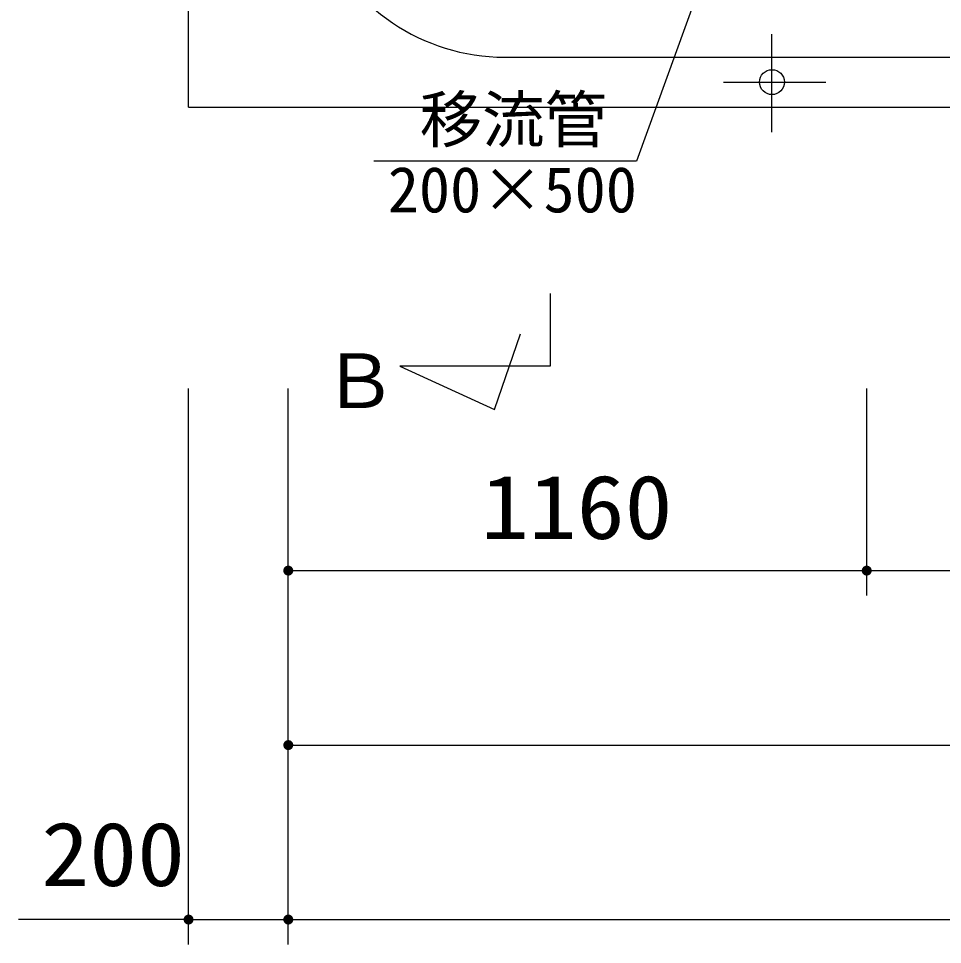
# Model space of a CAD drawing. Units: millimetres, scale not verified. Extents: x -14850 to 14850, y -10500 to 10500.
# Drawn here: x -10907 to -9054, y -1160 to 697 of the extents above; entities that cross this region are included whole.
import ezdxf
from ezdxf.enums import TextEntityAlignment as Align

# ---------------------------------------------------------------- set-up
doc = ezdxf.new("R2010")
doc.units = ezdxf.units.MM
doc.header["$LTSCALE"] = 50
for name, color, linetype, lineweight in [('0-0_躯体', 3, 'Continuous', 25), ('0-1_空気管', 3, 'Continuous', 25), ('0-2_文字', 5, 'Continuous', 25), ('0-3_製作', 5, 'Continuous', 25), ('0-5_機器', 3, 'Continuous', 25)]:
    doc.layers.add(name, color=color, linetype=linetype, lineweight=lineweight)
doc.styles.add('ＭＳ ゴシック', font='')
doc.styles.get('ＭＳ ゴシック').set_extended_font_data('MS Gothic')

msp = doc.modelspace()

# ---------------------------------------------------------------- linework, layer by layer
at = {"layer": '0-0_躯体'}
for p, q in [((-9284.96, 1466.38), (-9667.5, 411.27)), ((-9932.14, 619.7), (-7660.79, 619.7))]:
    msp.add_line(p, q, dxfattribs=at)
msp.add_arc((-9932.14, 1019.7), 400, 201.61827, 270, dxfattribs=at)
at = {"layer": '0-1_空気管'}
msp.add_line((-9667.5, 411.27), (-10194.09, 411.27), dxfattribs=at)
at = {"layer": '0-2_文字', "color": 7}
for p, q in [((-9395.79, 469.5), (-9395.79, 665.98)), ((-9493.11, 569.7), (-9287.97, 569.7))]:
    msp.add_line(p, q, dxfattribs=at)
msp.add_circle((-9395.79, 569.7), 25, dxfattribs=at)
at = {"layer": '0-3_製作', "color": 2}
for p, q in [((-10565.79, -1160.26), (-10565.79, -45.07)), ((-10365.79, -1160.26), (-10365.79, -45.07)), ((-9205.79, -460.26), (-9205.79, -45.07)), ((-10365.79, -410.26), (-9205.79, -410.26)), ((-9205.79, -410.26), (-8235.79, -410.26)), ((-10365.79, -760.26), (-6965.79, -760.26)), ((-10565.79, -1110.26), (-10906.75, -1110.26)), ((-10565.79, -1110.26), (-10365.79, -1110.26)), ((-10365.79, -1110.26), (-6345.79, -1110.26))]:
    msp.add_line(p, q, dxfattribs=at)
at = {"layer": '0-3_製作'}
for points in [[(-10375.61, -408.39), (-10365.79, -410.26), (-10375.77, -409.63)], [(-10375.3, -407.17), (-10365.79, -410.26), (-10375.61, -408.39)], [(-10374.84, -406), (-10365.79, -410.26), (-10375.3, -407.17)], [(-10374.23, -404.9), (-10365.79, -410.26), (-10374.84, -406)], [(-10373.49, -403.89), (-10365.79, -410.26), (-10374.23, -404.9)], [(-10372.63, -402.97), (-10365.79, -410.26), (-10373.49, -403.89)], [(-10371.67, -402.17), (-10365.79, -410.26), (-10372.63, -402.97)], [(-10370.61, -401.5), (-10365.79, -410.26), (-10371.67, -402.17)], [(-10369.47, -400.96), (-10365.79, -410.26), (-10370.61, -401.5)], [(-10368.28, -400.58), (-10365.79, -410.26), (-10369.47, -400.96)], [(-10367.04, -400.34), (-10365.79, -410.26), (-10368.28, -400.58)], [(-10365.79, -400.26), (-10365.79, -410.26), (-10367.04, -400.34)], [(-10365.79, -400.26), (-10355.79, -410.26), (-10365.79, -410.26)], [(-10365.16, -400.28), (-10355.79, -410.26), (-10365.79, -400.26)], [(-10363.92, -400.44), (-10355.79, -410.26), (-10365.16, -400.28)], [(-10362.7, -400.75), (-10355.79, -410.26), (-10363.92, -400.44)], [(-10361.53, -401.21), (-10355.79, -410.26), (-10362.7, -400.75)], [(-10360.43, -401.82), (-10355.79, -410.26), (-10361.53, -401.21)], [(-10359.41, -402.56), (-10355.79, -410.26), (-10360.43, -401.82)], [(-10358.5, -403.42), (-10355.79, -410.26), (-10359.41, -402.56)], [(-10357.7, -404.38), (-10355.79, -410.26), (-10358.5, -403.42)], [(-10357.03, -405.44), (-10355.79, -410.26), (-10357.7, -404.38)], [(-10356.49, -406.58), (-10355.79, -410.26), (-10357.03, -405.44)], [(-10356.1, -407.77), (-10355.79, -410.26), (-10356.49, -406.58)], [(-10355.87, -409.01), (-10355.79, -410.26), (-10356.1, -407.77)], [(-9215.61, -408.39), (-9205.79, -410.26), (-9215.77, -409.63)], [(-9215.3, -407.17), (-9205.79, -410.26), (-9215.61, -408.39)], [(-9214.84, -406), (-9205.79, -410.26), (-9215.3, -407.17)], [(-9214.23, -404.9), (-9205.79, -410.26), (-9214.84, -406)], [(-9213.49, -403.89), (-9205.79, -410.26), (-9214.23, -404.9)], [(-9212.63, -402.97), (-9205.79, -410.26), (-9213.49, -403.89)], [(-9211.67, -402.17), (-9205.79, -410.26), (-9212.63, -402.97)], [(-9210.61, -401.5), (-9205.79, -410.26), (-9211.67, -402.17)], [(-9209.47, -400.96), (-9205.79, -410.26), (-9210.61, -401.5)], [(-9208.28, -400.58), (-9205.79, -410.26), (-9209.47, -400.96)], [(-9207.04, -400.34), (-9205.79, -410.26), (-9208.28, -400.58)], [(-9205.79, -400.26), (-9205.79, -410.26), (-9207.04, -400.34)], [(-9205.79, -400.26), (-9195.79, -410.26), (-9205.79, -410.26)], [(-9205.16, -400.28), (-9195.79, -410.26), (-9205.79, -400.26)], [(-9203.92, -400.44), (-9195.79, -410.26), (-9205.16, -400.28)], [(-9202.7, -400.75), (-9195.79, -410.26), (-9203.92, -400.44)], [(-9201.53, -401.21), (-9195.79, -410.26), (-9202.7, -400.75)], [(-9200.43, -401.82), (-9195.79, -410.26), (-9201.53, -401.21)], [(-9199.41, -402.56), (-9195.79, -410.26), (-9200.43, -401.82)], [(-9198.5, -403.42), (-9195.79, -410.26), (-9199.41, -402.56)], [(-9197.7, -404.38), (-9195.79, -410.26), (-9198.5, -403.42)], [(-9197.03, -405.44), (-9195.79, -410.26), (-9197.7, -404.38)], [(-9196.49, -406.58), (-9195.79, -410.26), (-9197.03, -405.44)], [(-9196.1, -407.77), (-9195.79, -410.26), (-9196.49, -406.58)], [(-9195.87, -409.01), (-9195.79, -410.26), (-9196.1, -407.77)], [(-10375.77, -409.63), (-10365.79, -410.26), (-10375.79, -410.26)], [(-10365.79, -410.26), (-10375.71, -411.51), (-10375.79, -410.26)], [(-10365.79, -410.26), (-10375.47, -412.75), (-10375.71, -411.51)], [(-10365.79, -410.26), (-10375.09, -413.94), (-10375.47, -412.75)], [(-10365.79, -410.26), (-10374.55, -415.08), (-10375.09, -413.94)], [(-10365.79, -410.26), (-10373.88, -416.14), (-10374.55, -415.08)], [(-10365.79, -410.26), (-10373.08, -417.11), (-10373.88, -416.14)], [(-10365.79, -410.26), (-10372.16, -417.97), (-10373.08, -417.11)], [(-10365.79, -410.26), (-10371.15, -418.7), (-10372.16, -417.97)], [(-10365.79, -410.26), (-10370.05, -419.31), (-10371.15, -418.7)], [(-10365.79, -410.26), (-10368.88, -419.77), (-10370.05, -419.31)], [(-10365.79, -410.26), (-10367.66, -420.08), (-10368.88, -419.77)], [(-10365.79, -410.26), (-10366.42, -420.24), (-10367.66, -420.08)], [(-10365.79, -410.26), (-10365.79, -420.26), (-10366.42, -420.24)], [(-10365.79, -410.26), (-10364.54, -420.18), (-10365.79, -420.26)], [(-10355.79, -410.26), (-10364.54, -420.18), (-10365.79, -410.26)], [(-10355.79, -410.26), (-10363.3, -419.95), (-10364.54, -420.18)], [(-10355.79, -410.26), (-10362.11, -419.56), (-10363.3, -419.95)], [(-10355.79, -410.26), (-10360.97, -419.02), (-10362.11, -419.56)], [(-10355.79, -410.26), (-10359.91, -418.35), (-10360.97, -419.02)], [(-10355.79, -410.26), (-10358.94, -417.55), (-10359.91, -418.35)], [(-10355.79, -410.26), (-10358.08, -416.64), (-10358.94, -417.55)], [(-10355.79, -410.26), (-10357.35, -415.62), (-10358.08, -416.64)], [(-10355.79, -410.26), (-10356.74, -414.52), (-10357.35, -415.62)], [(-10355.79, -410.26), (-10356.28, -413.35), (-10356.74, -414.52)], [(-10355.79, -410.26), (-10355.97, -412.14), (-10356.28, -413.35)], [(-10355.79, -410.26), (-10355.81, -410.89), (-10355.97, -412.14)], [(-9215.77, -409.63), (-9205.79, -410.26), (-9215.79, -410.26)], [(-9205.79, -410.26), (-9215.71, -411.51), (-9215.79, -410.26)], [(-9205.79, -410.26), (-9215.47, -412.75), (-9215.71, -411.51)], [(-9205.79, -410.26), (-9215.09, -413.94), (-9215.47, -412.75)], [(-9205.79, -410.26), (-9214.55, -415.08), (-9215.09, -413.94)], [(-9205.79, -410.26), (-9213.88, -416.14), (-9214.55, -415.08)], [(-9205.79, -410.26), (-9213.08, -417.11), (-9213.88, -416.14)], [(-9205.79, -410.26), (-9212.16, -417.97), (-9213.08, -417.11)], [(-9205.79, -410.26), (-9211.15, -418.7), (-9212.16, -417.97)], [(-9205.79, -410.26), (-9210.05, -419.31), (-9211.15, -418.7)], [(-9205.79, -410.26), (-9208.88, -419.77), (-9210.05, -419.31)], [(-9205.79, -410.26), (-9207.66, -420.08), (-9208.88, -419.77)], [(-9205.79, -410.26), (-9206.42, -420.24), (-9207.66, -420.08)], [(-9205.79, -410.26), (-9205.79, -420.26), (-9206.42, -420.24)], [(-9205.79, -410.26), (-9204.54, -420.18), (-9205.79, -420.26)], [(-9195.79, -410.26), (-9204.54, -420.18), (-9205.79, -410.26)], [(-9195.79, -410.26), (-9203.3, -419.95), (-9204.54, -420.18)], [(-9195.79, -410.26), (-9202.11, -419.56), (-9203.3, -419.95)], [(-9195.79, -410.26), (-9200.97, -419.02), (-9202.11, -419.56)], [(-9195.79, -410.26), (-9199.91, -418.35), (-9200.97, -419.02)], [(-9195.79, -410.26), (-9198.94, -417.55), (-9199.91, -418.35)], [(-9195.79, -410.26), (-9198.08, -416.64), (-9198.94, -417.55)], [(-9195.79, -410.26), (-9197.35, -415.62), (-9198.08, -416.64)], [(-9195.79, -410.26), (-9196.74, -414.52), (-9197.35, -415.62)], [(-9195.79, -410.26), (-9196.28, -413.35), (-9196.74, -414.52)], [(-9195.79, -410.26), (-9195.97, -412.14), (-9196.28, -413.35)], [(-9195.79, -410.26), (-9195.81, -410.89), (-9195.97, -412.14)], [(-10375.77, -759.63), (-10365.79, -760.26), (-10375.79, -760.26)], [(-10375.79, -760.26), (-10375.47, -762.75), (-10375.71, -761.51)], [(-10365.79, -760.26), (-10375.47, -762.75), (-10375.79, -760.26)], [(-10375.61, -758.39), (-10365.79, -760.26), (-10375.77, -759.63)], [(-10375.3, -757.17), (-10365.79, -760.26), (-10375.61, -758.39)], [(-10365.79, -760.26), (-10375.09, -763.94), (-10375.47, -762.75)], [(-10374.84, -756), (-10365.79, -760.26), (-10375.3, -757.17)], [(-10365.79, -760.26), (-10374.55, -765.08), (-10375.09, -763.94)], [(-10374.23, -754.9), (-10365.79, -760.26), (-10374.84, -756)], [(-10365.79, -760.26), (-10373.88, -766.14), (-10374.55, -765.08)], [(-10373.49, -753.89), (-10365.79, -760.26), (-10374.23, -754.9)], [(-10365.79, -760.26), (-10373.08, -767.11), (-10373.88, -766.14)], [(-10372.63, -752.97), (-10365.79, -760.26), (-10373.49, -753.89)], [(-10365.79, -760.26), (-10372.16, -767.97), (-10373.08, -767.11)], [(-10371.67, -752.17), (-10365.79, -760.26), (-10372.63, -752.97)], [(-10365.79, -760.26), (-10371.15, -768.7), (-10372.16, -767.97)], [(-10370.61, -751.5), (-10365.79, -760.26), (-10371.67, -752.17)], [(-10365.79, -760.26), (-10370.05, -769.31), (-10371.15, -768.7)], [(-10369.47, -750.96), (-10365.79, -760.26), (-10370.61, -751.5)], [(-10365.79, -760.26), (-10368.88, -769.77), (-10370.05, -769.31)], [(-10368.28, -750.58), (-10365.79, -760.26), (-10369.47, -750.96)], [(-10365.79, -760.26), (-10367.66, -770.08), (-10368.88, -769.77)], [(-10367.04, -750.34), (-10365.79, -760.26), (-10368.28, -750.58)], [(-10365.79, -760.26), (-10366.42, -770.24), (-10367.66, -770.08)], [(-10365.79, -750.26), (-10365.79, -760.26), (-10367.04, -750.34)], [(-10365.79, -760.26), (-10365.79, -770.26), (-10366.42, -770.24)], [(-10365.79, -750.26), (-10355.79, -760.26), (-10365.79, -760.26)], [(-10365.16, -750.28), (-10355.79, -760.26), (-10365.79, -750.26)], [(-10365.79, -760.26), (-10364.54, -770.18), (-10365.79, -770.26)], [(-10355.79, -760.26), (-10364.54, -770.18), (-10365.79, -760.26)], [(-10363.92, -750.44), (-10355.79, -760.26), (-10365.16, -750.28)], [(-10355.79, -760.26), (-10363.3, -769.95), (-10364.54, -770.18)], [(-10362.7, -750.75), (-10355.79, -760.26), (-10363.92, -750.44)], [(-10355.79, -760.26), (-10362.11, -769.56), (-10363.3, -769.95)], [(-10361.53, -751.21), (-10355.79, -760.26), (-10362.7, -750.75)], [(-10355.79, -760.26), (-10360.97, -769.02), (-10362.11, -769.56)], [(-10360.43, -751.82), (-10355.79, -760.26), (-10361.53, -751.21)], [(-10355.79, -760.26), (-10359.91, -768.35), (-10360.97, -769.02)], [(-10359.41, -752.56), (-10355.79, -760.26), (-10360.43, -751.82)], [(-10355.79, -760.26), (-10358.94, -767.55), (-10359.91, -768.35)], [(-10358.5, -753.42), (-10355.79, -760.26), (-10359.41, -752.56)], [(-10355.79, -760.26), (-10358.08, -766.64), (-10358.94, -767.55)], [(-10357.7, -754.38), (-10355.79, -760.26), (-10358.5, -753.42)], [(-10355.79, -760.26), (-10357.35, -765.62), (-10358.08, -766.64)], [(-10357.03, -755.44), (-10355.79, -760.26), (-10357.7, -754.38)], [(-10355.79, -760.26), (-10356.74, -764.52), (-10357.35, -765.62)], [(-10356.49, -756.58), (-10355.79, -760.26), (-10357.03, -755.44)], [(-10355.79, -760.26), (-10356.28, -763.35), (-10356.74, -764.52)], [(-10356.1, -757.77), (-10355.79, -760.26), (-10356.49, -756.58)], [(-10355.79, -760.26), (-10355.97, -762.14), (-10356.28, -763.35)], [(-10355.87, -759.01), (-10355.79, -760.26), (-10356.1, -757.77)], [(-10355.79, -760.26), (-10355.81, -760.89), (-10355.97, -762.14)], [(-10575.77, -1109.63), (-10565.79, -1110.26), (-10575.79, -1110.26)], [(-10575.79, -1110.26), (-10575.48, -1112.75), (-10575.71, -1111.51)], [(-10565.79, -1110.26), (-10575.48, -1112.75), (-10575.79, -1110.26)], [(-10575.61, -1108.39), (-10565.79, -1110.26), (-10575.77, -1109.63)], [(-10575.3, -1107.17), (-10565.79, -1110.26), (-10575.61, -1108.39)], [(-10565.79, -1110.26), (-10575.09, -1113.94), (-10575.48, -1112.75)], [(-10574.84, -1106), (-10565.79, -1110.26), (-10575.3, -1107.17)], [(-10565.79, -1110.26), (-10574.55, -1115.08), (-10575.09, -1113.94)], [(-10574.23, -1104.9), (-10565.79, -1110.26), (-10574.84, -1106)], [(-10565.79, -1110.26), (-10573.88, -1116.14), (-10574.55, -1115.08)], [(-10573.49, -1103.89), (-10565.79, -1110.26), (-10574.23, -1104.9)], [(-10565.79, -1110.26), (-10573.08, -1117.11), (-10573.88, -1116.14)], [(-10572.63, -1102.97), (-10565.79, -1110.26), (-10573.49, -1103.89)], [(-10565.79, -1110.26), (-10572.16, -1117.97), (-10573.08, -1117.11)], [(-10571.67, -1102.17), (-10565.79, -1110.26), (-10572.63, -1102.97)], [(-10565.79, -1110.26), (-10571.15, -1118.7), (-10572.16, -1117.97)], [(-10570.61, -1101.5), (-10565.79, -1110.26), (-10571.67, -1102.17)], [(-10565.79, -1110.26), (-10570.05, -1119.31), (-10571.15, -1118.7)], [(-10569.47, -1100.96), (-10565.79, -1110.26), (-10570.61, -1101.5)], [(-10565.79, -1110.26), (-10568.88, -1119.77), (-10570.05, -1119.31)], [(-10568.28, -1100.58), (-10565.79, -1110.26), (-10569.47, -1100.96)], [(-10565.79, -1110.26), (-10567.66, -1120.08), (-10568.88, -1119.77)], [(-10567.04, -1100.34), (-10565.79, -1110.26), (-10568.28, -1100.58)], [(-10565.79, -1110.26), (-10566.42, -1120.24), (-10567.66, -1120.08)], [(-10565.79, -1100.26), (-10565.79, -1110.26), (-10567.04, -1100.34)], [(-10565.79, -1110.26), (-10565.79, -1120.26), (-10566.42, -1120.24)], [(-10565.79, -1100.26), (-10555.79, -1110.26), (-10565.79, -1110.26)], [(-10565.16, -1100.28), (-10555.79, -1110.26), (-10565.79, -1100.26)], [(-10565.79, -1110.26), (-10564.54, -1120.18), (-10565.79, -1120.26)], [(-10555.79, -1110.26), (-10564.54, -1120.18), (-10565.79, -1110.26)], [(-10563.92, -1100.44), (-10555.79, -1110.26), (-10565.16, -1100.28)], [(-10555.79, -1110.26), (-10563.3, -1119.95), (-10564.54, -1120.18)], [(-10562.7, -1100.75), (-10555.79, -1110.26), (-10563.92, -1100.44)], [(-10555.79, -1110.26), (-10562.11, -1119.56), (-10563.3, -1119.95)], [(-10561.53, -1101.21), (-10555.79, -1110.26), (-10562.7, -1100.75)], [(-10555.79, -1110.26), (-10560.97, -1119.02), (-10562.11, -1119.56)], [(-10560.43, -1101.82), (-10555.79, -1110.26), (-10561.53, -1101.21)], [(-10555.79, -1110.26), (-10559.91, -1118.35), (-10560.97, -1119.02)], [(-10559.42, -1102.56), (-10555.79, -1110.26), (-10560.43, -1101.82)], [(-10555.79, -1110.26), (-10558.94, -1117.55), (-10559.91, -1118.35)], [(-10558.5, -1103.42), (-10555.79, -1110.26), (-10559.42, -1102.56)], [(-10555.79, -1110.26), (-10558.08, -1116.64), (-10558.94, -1117.55)], [(-10557.7, -1104.38), (-10555.79, -1110.26), (-10558.5, -1103.42)], [(-10555.79, -1110.26), (-10557.35, -1115.62), (-10558.08, -1116.64)], [(-10557.03, -1105.44), (-10555.79, -1110.26), (-10557.7, -1104.38)], [(-10555.79, -1110.26), (-10556.74, -1114.52), (-10557.35, -1115.62)], [(-10556.49, -1106.58), (-10555.79, -1110.26), (-10557.03, -1105.44)], [(-10555.79, -1110.26), (-10556.28, -1113.35), (-10556.74, -1114.52)], [(-10556.1, -1107.77), (-10555.79, -1110.26), (-10556.49, -1106.58)], [(-10555.79, -1110.26), (-10555.97, -1112.14), (-10556.28, -1113.35)], [(-10555.87, -1109.01), (-10555.79, -1110.26), (-10556.1, -1107.77)], [(-10555.79, -1110.26), (-10555.81, -1110.89), (-10555.97, -1112.14)], [(-10375.77, -1109.63), (-10365.79, -1110.26), (-10375.79, -1110.26)], [(-10375.79, -1110.26), (-10375.47, -1112.75), (-10375.71, -1111.51)], [(-10365.79, -1110.26), (-10375.47, -1112.75), (-10375.79, -1110.26)], [(-10375.61, -1108.39), (-10365.79, -1110.26), (-10375.77, -1109.63)], [(-10375.3, -1107.17), (-10365.79, -1110.26), (-10375.61, -1108.39)], [(-10365.79, -1110.26), (-10375.09, -1113.94), (-10375.47, -1112.75)], [(-10374.84, -1106), (-10365.79, -1110.26), (-10375.3, -1107.17)], [(-10365.79, -1110.26), (-10374.55, -1115.08), (-10375.09, -1113.94)], [(-10374.23, -1104.9), (-10365.79, -1110.26), (-10374.84, -1106)], [(-10365.79, -1110.26), (-10373.88, -1116.14), (-10374.55, -1115.08)], [(-10373.49, -1103.89), (-10365.79, -1110.26), (-10374.23, -1104.9)], [(-10365.79, -1110.26), (-10373.08, -1117.11), (-10373.88, -1116.14)], [(-10372.63, -1102.97), (-10365.79, -1110.26), (-10373.49, -1103.89)], [(-10365.79, -1110.26), (-10372.16, -1117.97), (-10373.08, -1117.11)], [(-10371.67, -1102.17), (-10365.79, -1110.26), (-10372.63, -1102.97)], [(-10365.79, -1110.26), (-10371.15, -1118.7), (-10372.16, -1117.97)], [(-10370.61, -1101.5), (-10365.79, -1110.26), (-10371.67, -1102.17)], [(-10365.79, -1110.26), (-10370.05, -1119.31), (-10371.15, -1118.7)], [(-10369.47, -1100.96), (-10365.79, -1110.26), (-10370.61, -1101.5)], [(-10365.79, -1110.26), (-10368.88, -1119.77), (-10370.05, -1119.31)], [(-10368.28, -1100.58), (-10365.79, -1110.26), (-10369.47, -1100.96)], [(-10365.79, -1110.26), (-10367.66, -1120.08), (-10368.88, -1119.77)], [(-10367.04, -1100.34), (-10365.79, -1110.26), (-10368.28, -1100.58)], [(-10365.79, -1110.26), (-10366.42, -1120.24), (-10367.66, -1120.08)], [(-10365.79, -1100.26), (-10365.79, -1110.26), (-10367.04, -1100.34)], [(-10365.79, -1110.26), (-10365.79, -1120.26), (-10366.42, -1120.24)], [(-10365.79, -1100.26), (-10355.79, -1110.26), (-10365.79, -1110.26)], [(-10365.16, -1100.28), (-10355.79, -1110.26), (-10365.79, -1100.26)], [(-10365.79, -1110.26), (-10364.54, -1120.18), (-10365.79, -1120.26)], [(-10355.79, -1110.26), (-10364.54, -1120.18), (-10365.79, -1110.26)], [(-10363.92, -1100.44), (-10355.79, -1110.26), (-10365.16, -1100.28)], [(-10355.79, -1110.26), (-10363.3, -1119.95), (-10364.54, -1120.18)], [(-10362.7, -1100.75), (-10355.79, -1110.26), (-10363.92, -1100.44)], [(-10355.79, -1110.26), (-10362.11, -1119.56), (-10363.3, -1119.95)], [(-10361.53, -1101.21), (-10355.79, -1110.26), (-10362.7, -1100.75)], [(-10355.79, -1110.26), (-10360.97, -1119.02), (-10362.11, -1119.56)], [(-10360.43, -1101.82), (-10355.79, -1110.26), (-10361.53, -1101.21)], [(-10355.79, -1110.26), (-10359.91, -1118.35), (-10360.97, -1119.02)], [(-10359.41, -1102.56), (-10355.79, -1110.26), (-10360.43, -1101.82)], [(-10355.79, -1110.26), (-10358.94, -1117.55), (-10359.91, -1118.35)], [(-10358.5, -1103.42), (-10355.79, -1110.26), (-10359.41, -1102.56)], [(-10355.79, -1110.26), (-10358.08, -1116.64), (-10358.94, -1117.55)], [(-10357.7, -1104.38), (-10355.79, -1110.26), (-10358.5, -1103.42)], [(-10355.79, -1110.26), (-10357.35, -1115.62), (-10358.08, -1116.64)], [(-10357.03, -1105.44), (-10355.79, -1110.26), (-10357.7, -1104.38)], [(-10355.79, -1110.26), (-10356.74, -1114.52), (-10357.35, -1115.62)], [(-10356.49, -1106.58), (-10355.79, -1110.26), (-10357.03, -1105.44)], [(-10355.79, -1110.26), (-10356.28, -1113.35), (-10356.74, -1114.52)], [(-10356.1, -1107.77), (-10355.79, -1110.26), (-10356.49, -1106.58)], [(-10355.79, -1110.26), (-10355.97, -1112.14), (-10356.28, -1113.35)], [(-10355.87, -1109.01), (-10355.79, -1110.26), (-10356.1, -1107.77)], [(-10355.79, -1110.26), (-10355.81, -1110.89), (-10355.97, -1112.14)]]:
    msp.add_solid(points, dxfattribs=at)
at = {"layer": '0-5_機器', "color": 2}
for q in [(-10565.79, 2919.7), (-6245.79, 519.7)]:
    msp.add_line((-10565.79, 519.7), q, dxfattribs=at)
at = {"layer": '0-5_機器'}
for p, q in [((-9840.79, 145.98), (-9840.79, -0.39)), ((-9840.79, -0.39), (-10142.29, -0.39))]:
    msp.add_line(p, q, dxfattribs=at)
msp.add_lwpolyline([(-10142.29, -0.39), (-9951.96, -86.9), (-9900.05, 64.5)], dxfattribs=at)

# ---------------------------------------------------------------- texts
at = {"layer": '0-1_空気管', "color": 4, "style": 'ＭＳ ゴシック'}
for s, p in [('移流管', (-10102.21, 421.33)), ('200×500', (-10166.2, 280.82))]:
    msp.add_text(s, height=91.79, dxfattribs=at).set_placement(p, align=Align.BOTTOM_LEFT)
at = {"layer": '0-3_製作', "color": 4, "style": 'ＭＳ ゴシック', "width": 1.1}
for s, p in [('1160', (-9979.54, -385.26)), ('200', (-10861.14, -1081.52))]:
    msp.add_text(s, height=128.4, dxfattribs=at).set_placement(p, align=Align.BOTTOM_LEFT)
at = {"layer": '0-5_機器', "color": 4, "style": 'ＭＳ ゴシック'}
msp.add_text('Ｂ', height=110, dxfattribs=at).set_placement((-10297.38, -117.31), align=Align.BOTTOM_LEFT)

doc.saveas('drawing.dxf')
